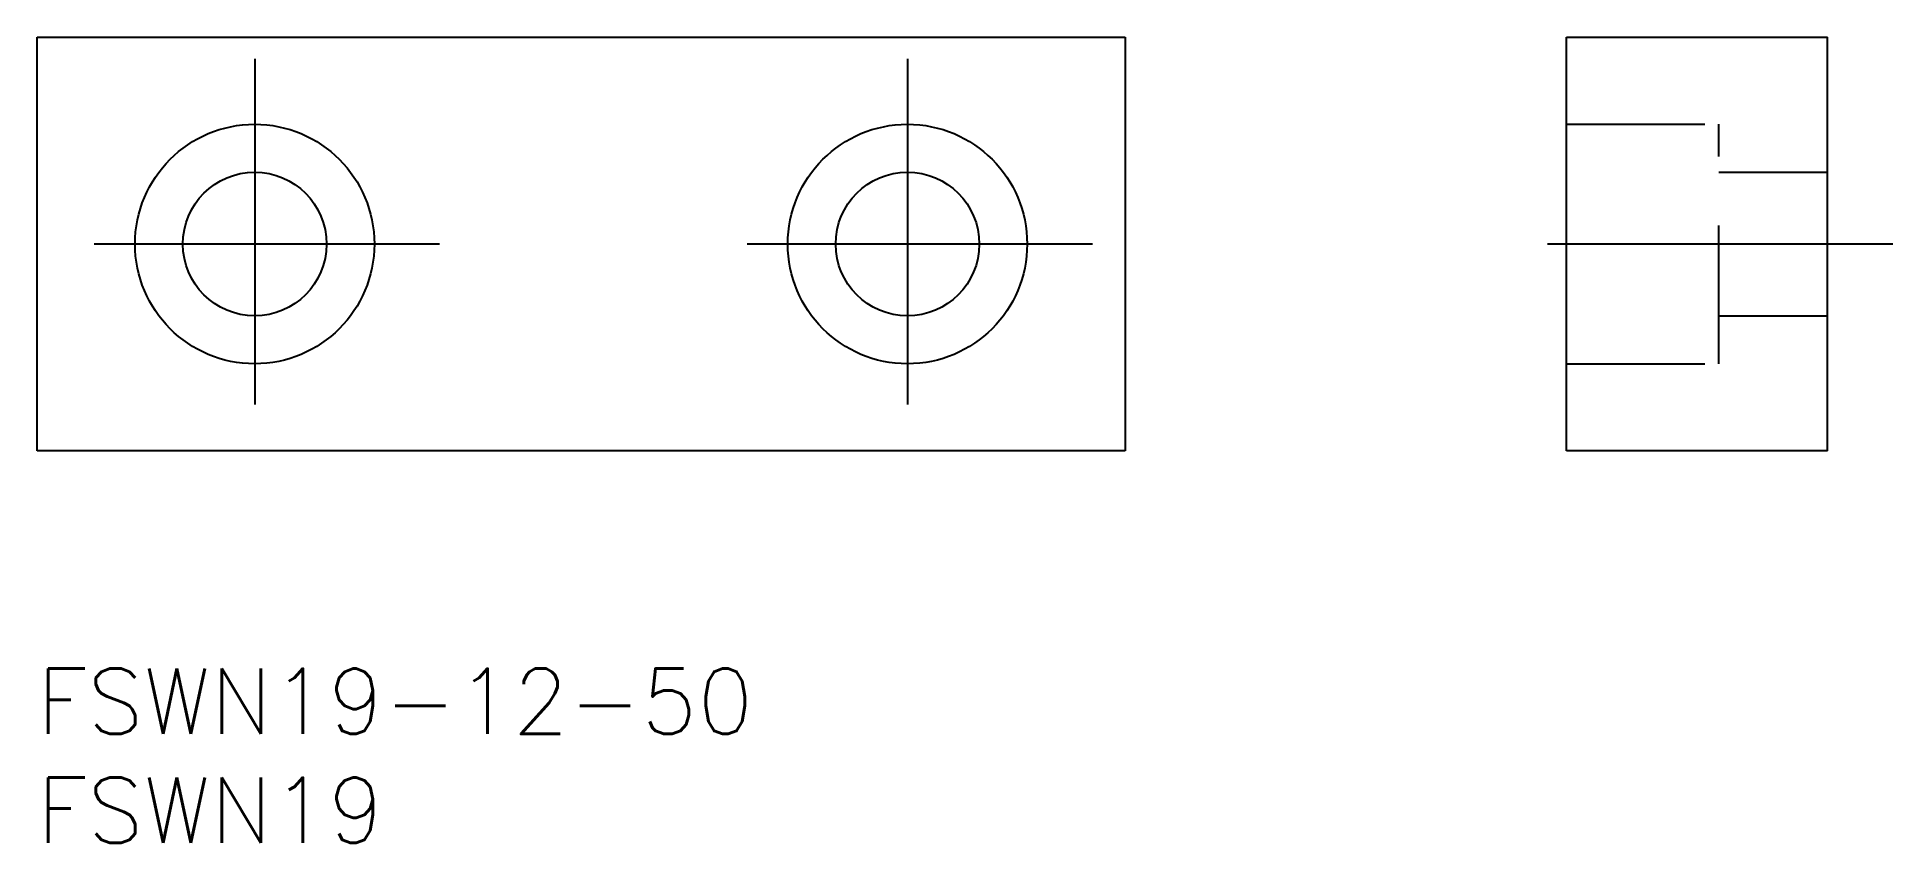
# Model space of a CAD drawing. Extents: x 0 to 85.3, y -8 to 29.
import ezdxf

# ---------------------------------------------------------------- set-up
doc = ezdxf.new("R2010")
doc.units = 0
doc.header["$LTSCALE"] = 0.5
doc.linetypes.add('CENTER', pattern=[50.8, 31.75, -6.35, 6.35, -6.35])
doc.linetypes.add('DASHED', pattern=[19.05, 12.7, -6.35])
for name, color, linetype in [('MSM_CENTER', 1, 'CENTER'), ('MSM_CONTINUOUS', 7, 'CONTINUOUS'), ('MSM_DASHED', 4, 'DASHED'), ('MSM_PART_NUMBER', 7, 'CONTINUOUS')]:
    doc.layers.add(name, color=color, linetype=linetype)
doc.styles.get("Standard").update_dxf_attribs({"font": 'txt.shx', "height": 3, "bigfont": 'bigfont.shx'})

# ---------------------------------------------------------------- blocks, each defined once
blk = doc.blocks.new('*U2')
at = {"layer": 'MSM_PART_NUMBER'}
blk.add_text('FSWN19-12-50', height=3, dxfattribs=at).set_placement((0, -3))
blk = doc.blocks.new('*U3')
at = {"layer": 'MSM_PART_NUMBER'}
blk.add_text('FSWN19', height=3, dxfattribs=at).set_placement((0, -8))

msp = doc.modelspace()

# ---------------------------------------------------------------- linework, layer by layer
at = {"layer": 'MSM_CENTER'}
for p, q in [((10, 28), (10, 11)), ((40, 28), (40, 11)), ((18.5, 19.5), (1.5, 19.5)), ((48.5, 19.5), (31.5, 19.5)), ((85.288, 19.5), (67.288, 19.5))]:
    msp.add_line(p, q, dxfattribs=at)
at = {"layer": 'MSM_CONTINUOUS'}
for p, q in [((0, 29), (50, 29)), ((0, 10), (0, 29)), ((50, 29), (50, 10)), ((70.288, 10), (70.288, 29)), ((70.288, 29), (82.288, 29)), ((82.288, 10), (82.288, 29)), ((0, 19.5), (0, 19.5)), ((0, 14.75), (0, 14.75)), ((50, 10), (0, 10)), ((82.288, 10), (70.288, 10))]:
    msp.add_line(p, q, dxfattribs=at)
for centre, radius in [((10, 19.5), 5.5), ((40, 19.5), 5.5), ((10, 19.5), 3.3), ((40, 19.5), 3.3)]:
    msp.add_circle(centre, radius, dxfattribs=at)
at = {"layer": 'MSM_DASHED'}
for p, q in [((70.288, 25), (77.288, 25)), ((77.288, 14), (77.288, 25)), ((77.288, 22.8), (82.288, 22.8)), ((77.288, 16.2), (82.288, 16.2)), ((70.288, 14), (77.288, 14))]:
    msp.add_line(p, q, dxfattribs=at)

# ---------------------------------------------------------------- block references
at = {"layer": 'MSM_CONTINUOUS'}
for name in ['*U2', '*U3']:
    msp.add_blockref(name, (0, 0), dxfattribs=at)

doc.saveas('drawing.dxf')
